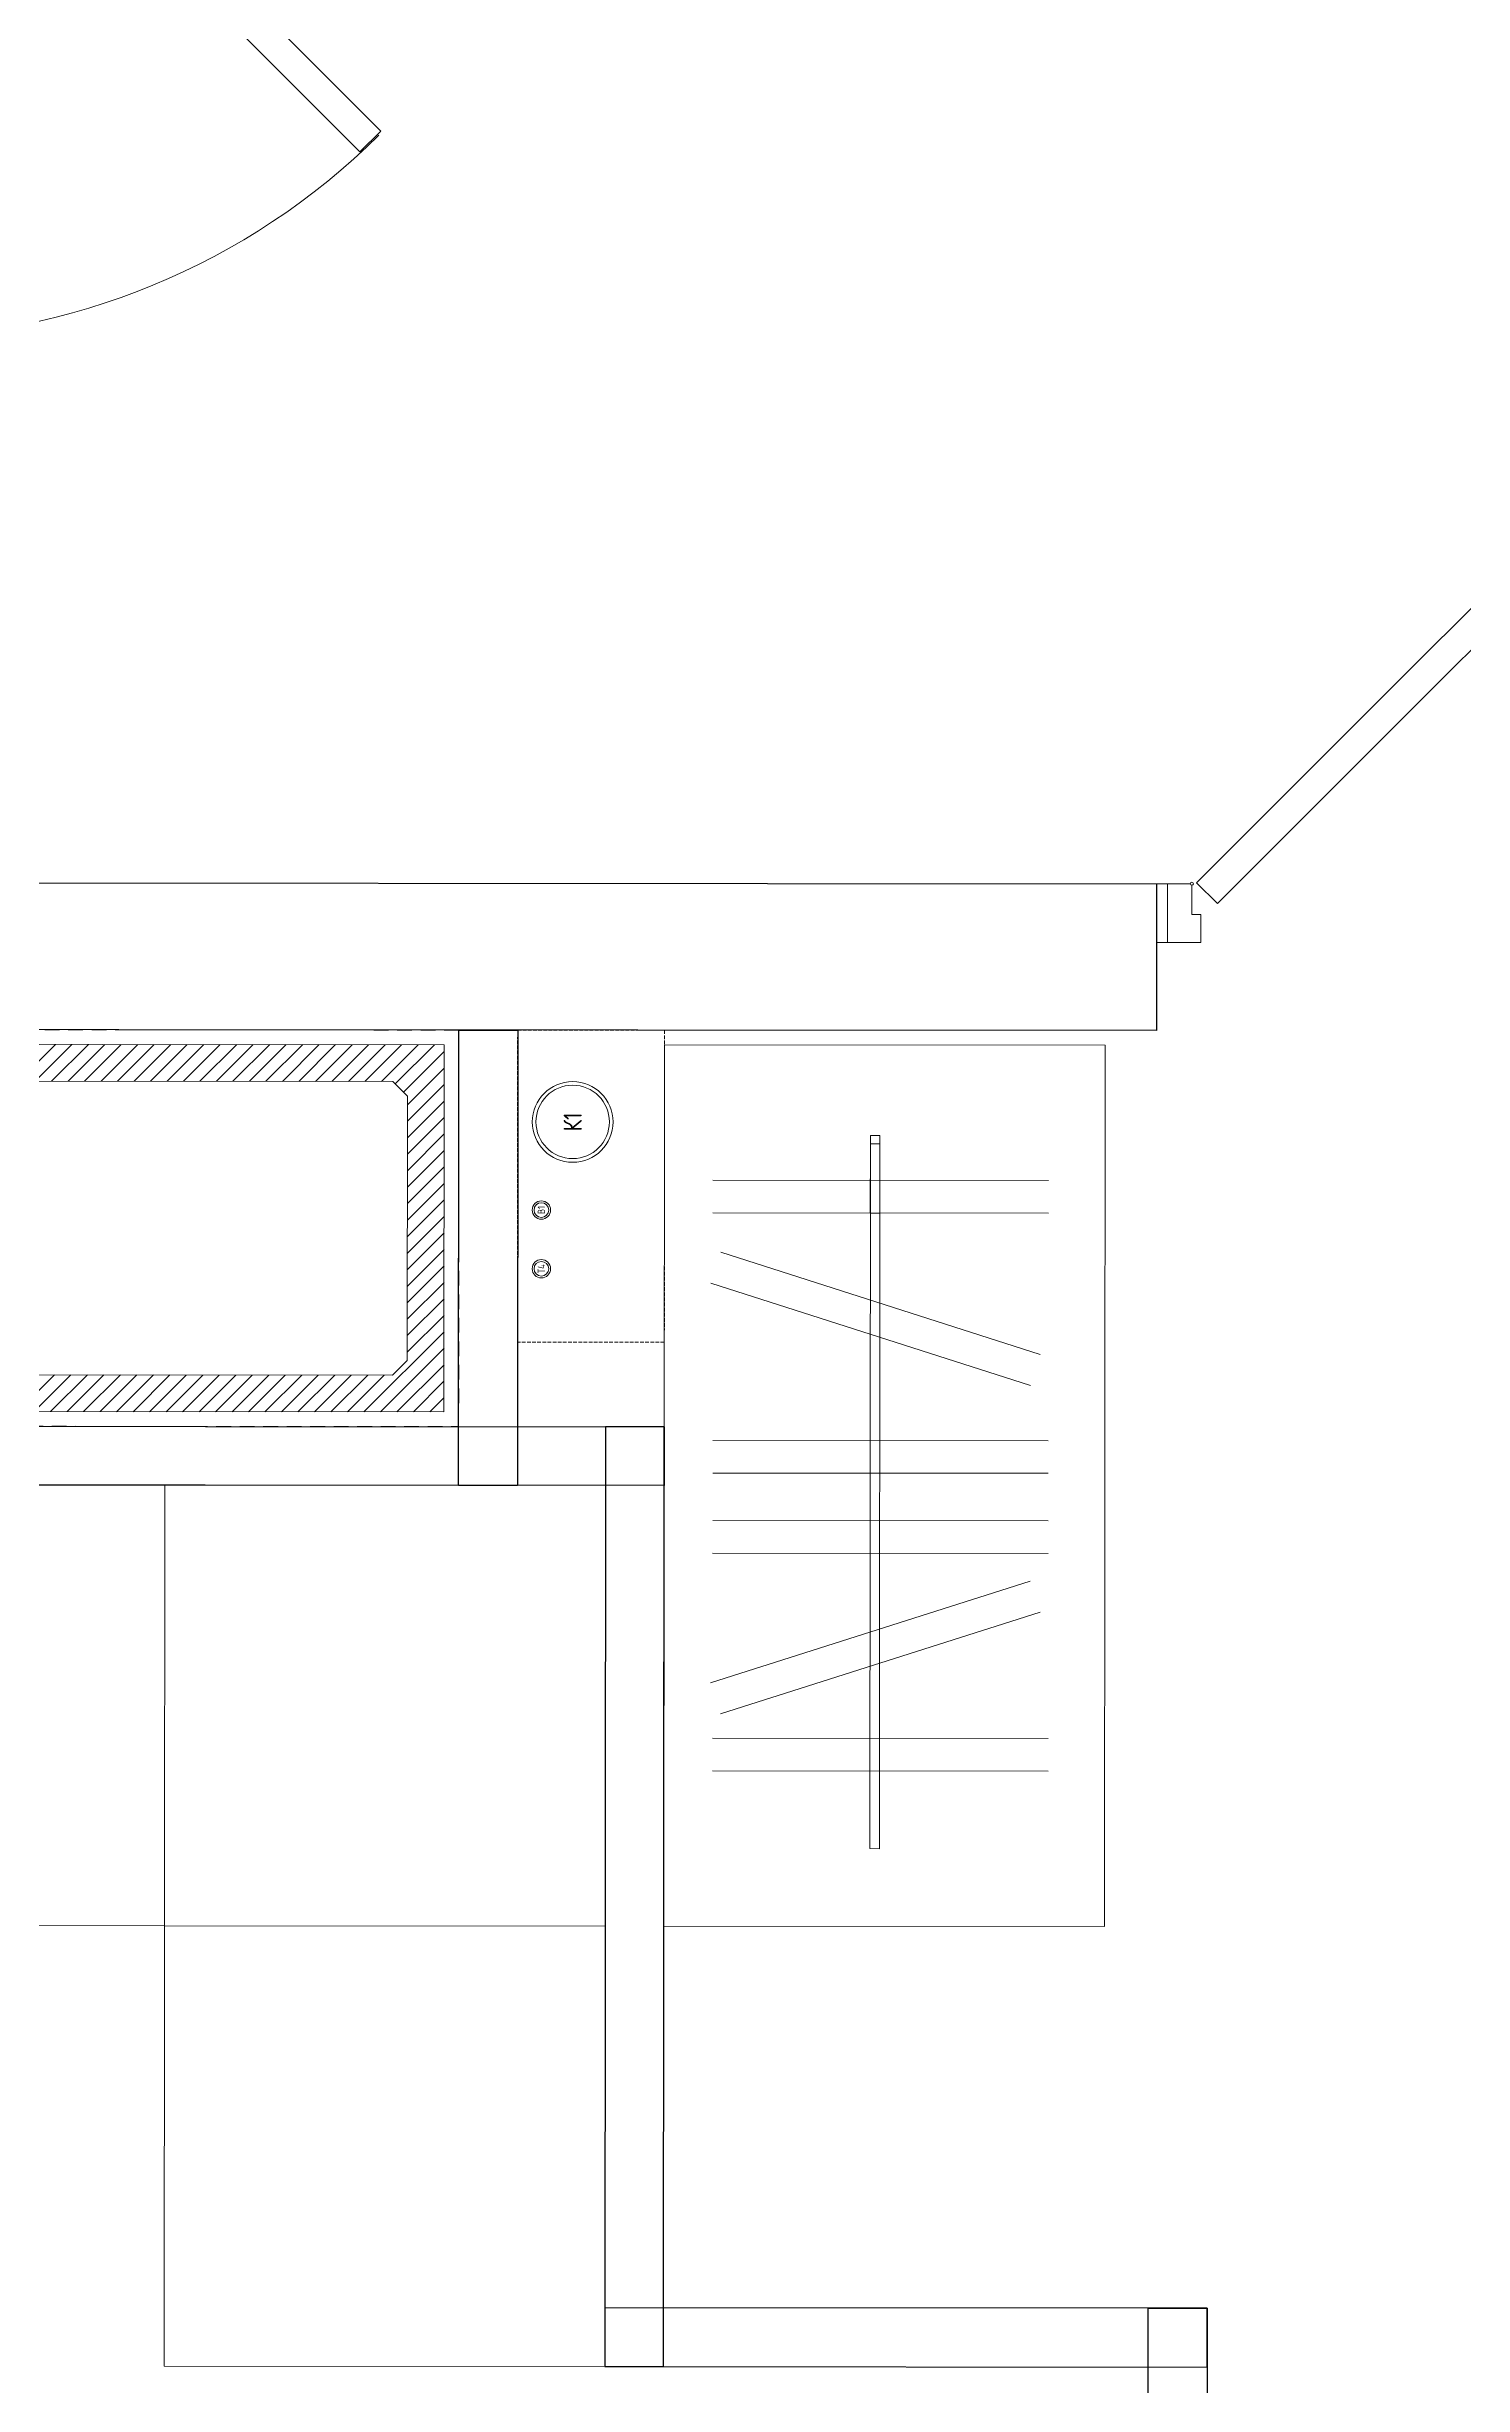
# Model space of a CAD drawing. Header units: millimetres. Extents: x 0 to 145404, y 0 to 194550.
# Drawn here: x 56129 to 58057, y 170467 to 173651 of the extents above; entities that cross this region are included whole.
import ezdxf
from ezdxf.enums import TextEntityAlignment as Align

# ---------------------------------------------------------------- set-up
doc = ezdxf.new("R2010")
doc.units = ezdxf.units.MM
doc.linetypes.add('200_ШТРИХ', pattern=[320, 200, -120])
doc.linetypes.add('DASHED', pattern=[7, 5, -2, 0])
for name, color, linetype, lineweight in [('АР - Вентблок', 36, 'Continuous', 9), ('АР - ВК', 126, 'Continuous', 13), ('АР - Двери', 126, 'Continuous', 9), ('АР - Монолит', 56, 'Continuous', 30), ('АР - Оборуд', 252, 'Continuous', 0), ('АР - Перегородки 80', 32, 'Continuous', 30)]:
    doc.layers.add(name, color=color, linetype=linetype, lineweight=lineweight)
doc.layers.add('АР - мебель', color=7, linetype='Continuous', lineweight=9, true_color=0x787878)
doc.styles.add('ГОСТ 2.304', font='CS_Gost2304.shx')

# ---------------------------------------------------------------- blocks, each defined once
blk = doc.blocks.new('*U93')
at = {"ltscale": 100}
for p, q in [((-1035, 37.5), (-1035, -42.5)), ((-1002, 37.5), (-1035, 37.5)), ((-1002, -4.5), (-1002, 37.5)), ((-48, -4.5), (-48, 35.5)), ((-46, 37.5), (-15, 37.5)), ((-15, 37.5), (-15, -42.5)), ((-990, -4.5), (-1002, -4.5)), ((-990, -42.5), (-990, -4.5)), ((-60, -42.5), (-60, -4.5)), ((-60, -4.5), (-48, -4.5)), ((-1035, -42.5), (-990, -42.5)), ((-15, -42.5), (-60, -42.5))]:
    blk.add_line(p, q, dxfattribs=at)
for points in [[(-54.4, 38.9), (-82.7, 10.6), (-754, 682), (-725.8, 710.3)], [(-1035, -42.5), (-1050, -42.5), (-1050, 37.5), (-1035, 37.5)], [(-15, -42.5), (0, -42.5), (0, 37.5), (-15, 37.5)]]:
    blk.add_lwpolyline(points, close=True, dxfattribs=at)
blk.add_circle((-48, 37.5), 2, dxfattribs=at)
blk.add_arc((-57.9, 37.5), 950, 135.135, 180, dxfattribs=at)
blk = doc.blocks.new('Квартира 3К 10700 тип 1 перекидная')
at = {"layer": 'АР - Двери', "rotation": 90.00000000000001}
blk.add_blockref('*U93', (37.5, 1950, 0), dxfattribs=at)
blk = doc.blocks.new('*U79')
at = {"ltscale": 100}
for p, q in [((-1035, -37.5), (-1035, 42.5)), ((-1035, 42.5), (-990, 42.5)), ((-990, 42.5), (-990, 4.5)), ((-15, 42.5), (-60, 42.5)), ((-60, 42.5), (-60, 4.5)), ((-15, -37.5), (-15, 42.5)), ((-990, 4.5), (-1002, 4.5)), ((-1002, 4.5), (-1002, -37.5)), ((-60, 4.5), (-48, 4.5)), ((-48, 4.5), (-48, -35.5)), ((-1002, -37.5), (-1035, -37.5)), ((-46, -37.5), (-15, -37.5))]:
    blk.add_line(p, q, dxfattribs=at)
for points in [[(-1035, 42.5), (-1050, 42.5), (-1050, -37.5), (-1035, -37.5)], [(-15, 42.5), (0, 42.5), (0, -37.5), (-15, -37.5)], [(-54.4, -38.9), (-82.7, -10.6), (-754, -682), (-725.8, -710.3)]]:
    blk.add_lwpolyline(points, close=True, dxfattribs=at)
blk.add_circle((-48, -37.5), 2, dxfattribs=at)
blk.add_arc((-57.9, -37.5), 950, 180, 224.865, dxfattribs=at)
blk = doc.blocks.new('Стояк ВК')
at = {"layer": 'АР - ВК', "color": 46, "linetype": 'DASHED'}
blk.add_lwpolyline([(0, 200), (425, 200), (425, 0), (0, 0)], close=True, dxfattribs=at)
at = {"layer": 'АР - ВК', "color": 1, "ltscale": 100}
for radius in [12.5, 10]:
    blk.add_circle((100, 167.5), radius, dxfattribs=at)
at = {"layer": 'АР - ВК', "color": 5, "ltscale": 100}
for radius in [12.5, 10]:
    blk.add_circle((180, 167.5), radius, dxfattribs=at)
at = {"layer": 'АР - ВК', "color": 46, "ltscale": 100}
for radius in [55, 50]:
    blk.add_circle((300, 125), radius, dxfattribs=at)
at = {"layer": 'АР - ВК', "color": 1, "ltscale": 100, "style": 'ГОСТ 2.304'}
blk.add_text('Т4', height=10, dxfattribs=at).set_placement((100, 167.5), align=Align.MIDDLE_CENTER)
at = {"layer": 'АР - ВК', "color": 5, "ltscale": 100, "style": 'ГОСТ 2.304'}
blk.add_text('В1', height=10, dxfattribs=at).set_placement((180, 167.5), align=Align.MIDDLE_CENTER)
at = {"layer": 'АР - ВК', "color": 46, "ltscale": 100, "style": 'ГОСТ 2.304'}
blk.add_text('К1', height=25, dxfattribs=at).set_placement((300, 125), align=Align.MIDDLE_CENTER)
blk = doc.blocks.new('Ш03 600х1200')
for p, q in [((0, 600), (-1200, 600)), ((-1200, 0), (-1200, 600)), ((0, 0), (0, 600)), ((-988.5, 66), (-988.5, 522.9)), ((-944.2, 66), (-944.2, 522.9)), ((-911.1, 76.8), (-772.2, 512)), ((-692.1, 66), (-692.1, 522.9)), ((-647.8, 66), (-647.8, 522.9)), ((-583, 66), (-583, 522.9)), ((-538.7, 66), (-538.7, 522.9)), ((-282.2, 76.8), (-421.1, 512)), ((-228.6, 66), (-228.6, 522.9)), ((-184.3, 66), (-184.3, 522.9)), ((-868.9, 63.3), (-730, 498.6)), ((-324.4, 63.3), (-463.3, 498.6)), ((-123, 293.3), (-1094.4, 293.3)), ((-1094.4, 293.3), (-1094.4, 280.4)), ((-134.5, 293.3), (-228.9, 293.3)), ((-228.9, 293.3), (-228.9, 280.4)), ((-134.5, 280.4), (-134.5, 293.3)), ((-123, 280.4), (-123, 293.3)), ((-1094.4, 280.4), (-123, 280.4)), ((-228.9, 280.4), (-134.5, 280.4)), ((0, 0), (-1200, 0))]:
    blk.add_line(p, q)
blk = doc.blocks.new('Вентблок 930 х 500')
at = {"layer": 'АР - Вентблок', "lineweight": 5}
h = blk.add_hatch(dxfattribs=at)
h.set_pattern_fill('ANSI31', color=256, scale=5)
h.set_pattern_definition([(45, (-3927587.913, -709139.574), (-11.22532015, 11.22532015), [])])
h.paths.add_polyline_path([(-20, 950), (-520, 950), (-520, 20), (-20, 20)])
h.paths.add_polyline_path([(-450, 700), (-470, 720), (-470, 880), (-450, 900), (-90, 900), (-70, 880), (-70, 720), (-90, 700)], flags=16)
h.paths.add_polyline_path([(-90, 650), (-70, 630), (-70, 90), (-90, 70), (-450, 70), (-470, 90), (-470, 630), (-450, 650)], flags=16)
at = {"layer": 'АР - Вентблок', "linetype": '200_ШТРИХ', "lineweight": 5, "ltscale": 0.1}
blk.add_lwpolyline([(-540, 0), (-540, 970), (0, 970), (0, 0)], close=True, dxfattribs=at)
at = {"layer": 'АР - Вентблок', "linetype": 'ByBlock'}
for points in [[(-520, 20), (-520, 950), (-20, 950), (-20, 20)], [(-470, 720), (-470, 880), (-450, 900), (-90, 900), (-70, 880), (-70, 720), (-90, 700), (-450, 700)], [(-470, 90), (-470, 630), (-450, 650), (-90, 650), (-70, 630), (-70, 90), (-90, 70), (-450, 70)]]:
    blk.add_lwpolyline(points, close=True, dxfattribs=at)
blk = doc.blocks.new('Квартира 1К 6300 тип 38-1')
at = {"layer": 'АР - Монолит'}
blk.add_lwpolyline([(5400, 0), (3280, 0), (3280, -200), (5400, -200)], close=True, dxfattribs=at)
at = {"layer": 'АР - Оборуд'}
for points in [[(4630, -820), (4030, -820), (4030, -1420), (4630, -1420)], [(4830, -820), (4630, -820), (4630, -1420), (4830, -1420)], [(4630, -1420), (4030, -1420), (4030, -2020), (4630, -2020)]]:
    blk.add_lwpolyline(points, close=True, dxfattribs=at)
at = {"layer": 'АР - Перегородки 80'}
for points in [[(4230, -820), (4230, -200), (4150, -200), (4150, -820)], [(4030, -740), (4030, -2020), (3950, -2020), (3950, -740)], [(5200, -820), (5200, -740), (3950, -740), (3950, -820)], [(3210, -2070), (3290, -2070), (3290, -1940), (3210, -1940)], [(4030, -2020), (3210, -2020), (3210, -1940), (4030, -1940)]]:
    blk.add_lwpolyline(points, close=True, dxfattribs=at)
at = {"rotation": 270}
blk.add_blockref('Вентблок 930 х 500', (4230, -740), dxfattribs=at)
at = {"layer": 'АР - ВК', "xscale": -1, "rotation": 270}
blk.add_blockref('Стояк ВК', (3950, -625), dxfattribs=at)
at = {"layer": 'АР - Двери', "xscale": -1, "rotation": 180}
blk.add_blockref('*U79', (3280, -37.5), dxfattribs=at)
at = {"layer": 'АР - мебель', "rotation": 90.00000000000001}
blk.add_blockref('Ш03 600х1200', (3950, -220), dxfattribs=at)
blk = doc.blocks.new('H_Section_2')
at = {"rotation": 56.96711930257281}
for name, p in [('Квартира 3К 10700 тип 1 перекидная', (4441.6, -8541.9, 0)), ('Квартира 1К 6300 тип 38-1', (1542.8, -12633.1, 0))]:
    blk.add_blockref(name, p, dxfattribs=at)

msp = doc.modelspace()

# ---------------------------------------------------------------- block references
at = {"xscale": -1, "rotation": 56.92792192093123}
msp.add_blockref('H_Section_2', (51175.5, 180696.1), dxfattribs=at)

doc.saveas('drawing.dxf')
